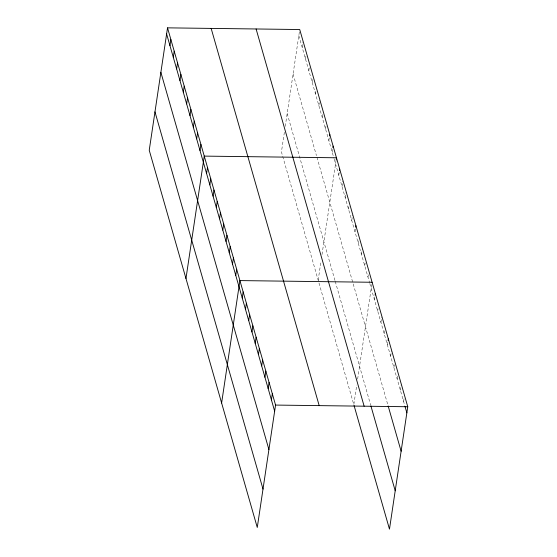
<?xml version="1.0" encoding="UTF-8"?>
<svg xmlns="http://www.w3.org/2000/svg" width="557" height="557" viewBox="0 0 557 557"><rect width="100%" height="100%" fill="white"/><g stroke="black" fill="none" stroke-linecap="round" stroke-linejoin="round"><path stroke-width="0.42" stroke-dasharray="2.79 2.09" d="M284.369 132.308L281.438 151.929L353.82 404.667L356.752 385.054M285.261 126.342L299.617 30.287M302.159 47.289L302.952 41.949M305.494 58.951L305.953 55.895M308.836 70.607L309.288 67.557M312.178 82.269L312.63 79.219M315.513 93.931L316.313 88.584M318.855 105.586L319.648 100.246M322.19 117.249L322.649 114.199M325.532 128.911L325.991 125.854M328.874 140.566L329.326 137.516M332.209 152.228L332.898 147.647M318.172 280.185L320.971 261.421M321.995 254.598L336.233 159.309M338.788 175.204L339.248 172.148M342.033 186.518L342.834 181.178M345.27 197.839L346.071 192.492M348.515 209.154L348.967 206.104M351.752 220.468L352.553 215.127M354.997 231.789L355.679 227.207M358.235 243.103L358.583 240.812M361.479 254.424L362.28 249.076M364.717 265.738L365.176 262.688M367.961 277.052L368.302 274.768M357.643 379.08L371.999 283.026M374.443 299.687L374.903 296.637M377.688 311.008L378.029 308.717M380.925 322.322L381.726 316.982M384.17 333.636L384.622 330.586M387.407 344.957L387.867 341.901M390.652 356.271L391.446 350.931M393.89 367.585L394.349 364.536M397.134 378.906L397.587 375.85M400.372 390.22L401.172 384.88M403.616 401.541L404.069 398.485M298.817 35.634L333.88 158.056M334.116 158.891L369.583 282.712M369.813 283.52L404.772 405.58M293.079 74.011L316.46 155.626M316.933 157.29L387.923 405.155M287.175 113.551L335.015 280.603M335.251 281.41L370.67 405.092"/><path stroke-width="0.84" d="M167.525 27.85L149.234 150.251L257.271 527.472L275.562 405.071L167.525 27.85L299.729 29.528L407.766 406.749L389.475 529.15L354.05 405.475M169.955 45.618L170.867 39.512M173.29 57.274L174.202 51.167M176.632 68.936L177.544 62.83M179.974 80.598L180.886 74.492M183.309 92.253L184.221 86.147M186.651 103.915L187.563 97.809M189.986 115.571L190.898 109.464M193.328 127.233L194.24 121.127M196.67 138.895L197.582 132.789M200.005 150.55L200.917 144.444M185.968 278.507L204.259 156.106L336.463 157.784L336.233 159.309M206.584 173.526L207.496 167.42M209.829 184.847L210.741 178.741M213.066 196.161L213.979 190.055M216.311 207.483L217.223 201.376M219.549 218.797L220.461 212.69M222.793 230.111L223.705 224.005M226.031 241.432L226.95 235.326M229.275 252.746L230.187 246.64M232.513 264.06L233.432 257.954M235.757 275.381L236.669 269.275M221.616 402.989L239.914 280.589L372.118 282.267M242.239 298.016L243.151 291.91M245.484 309.33L246.396 303.224M248.721 320.644L249.633 314.538M251.966 331.965L252.878 325.859M255.203 343.279L256.116 337.173M258.448 354.6L259.36 348.494M261.686 365.914L262.598 359.808M264.93 377.228L265.842 371.122M268.168 388.549L269.08 382.443M271.412 399.863L272.324 393.757M329.556 135.992L329.786 134.46M332.898 147.647L333.121 146.122M339.478 170.623L339.7 169.098M355.679 227.207L355.909 225.682M375.126 295.106L375.355 293.581M388.09 340.376L388.32 338.851M275.562 405.071L407.766 406.749M405.002 406.387L406.854 412.855M388.152 405.962L401.117 451.233M370.899 405.9L395.212 490.773M256.102 28.971L364.139 406.199M211.152 28.4L319.189 405.628M166.613 33.956L274.65 411.177M160.876 72.333L268.913 449.555M154.971 111.873L263.008 489.095"/></g></svg>
